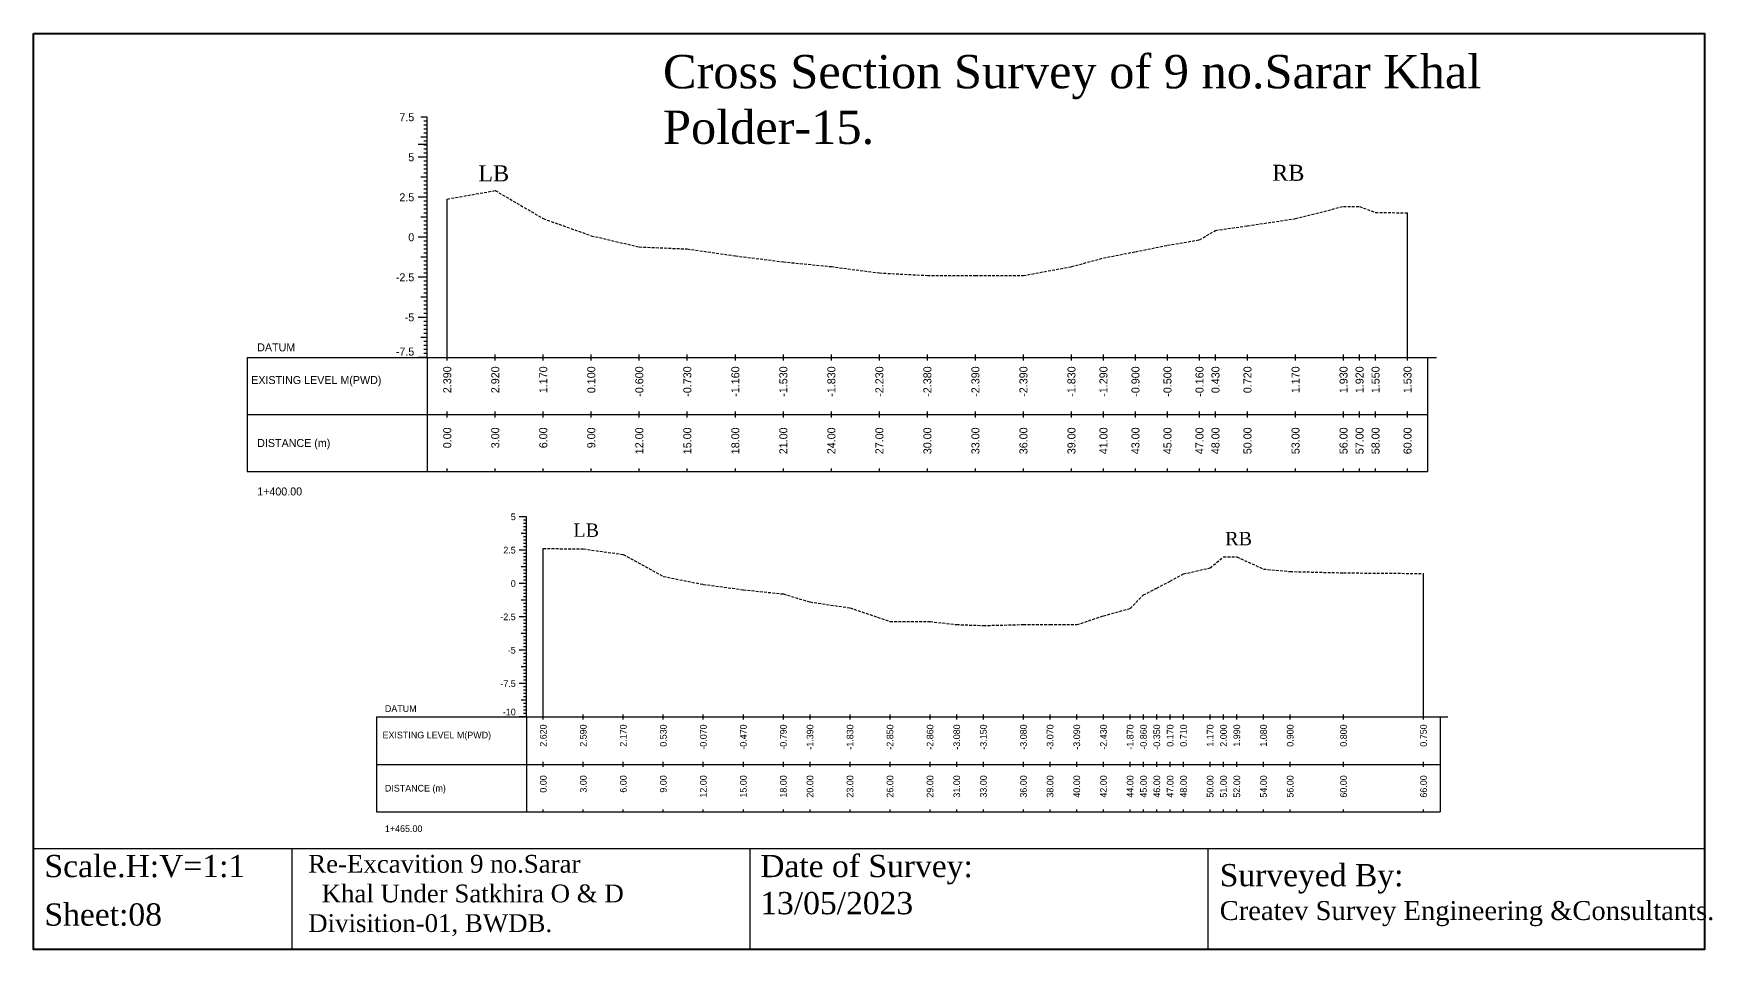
# Model space of a CAD drawing. Header units: inches. Extents: x 2527 to 3799, y -2520 to -1051.
# Drawn here: x 2527.3 to 2678.4, y -1954.6 to -1872.2 of the extents above; entities that cross this region are included whole.
import ezdxf
from ezdxf.enums import TextEntityAlignment as Align

# ---------------------------------------------------------------- set-up
doc = ezdxf.new("R2010")
doc.units = ezdxf.units.IN
doc.header["$MEASUREMENT"] = 0
doc.linetypes.add('HIDDEN', pattern=[0.375, 0.25, -0.125])
doc.layers.add('CS_Drawing', color=7, linetype='Continuous')
doc.layers.add('GL', color=3, linetype='HIDDEN')
doc.styles.add('romans', font='romans.shx')

msp = doc.modelspace()

# ---------------------------------------------------------------- linework, layer by layer
at = {"color": 4, "lineweight": 40}
msp.add_lwpolyline([(2527.34, -1872.25), (2677.68, -1872.25), (2677.68, -1954.62), (2527.34, -1954.62)], close=True, dxfattribs=at)
for points in [[(2677.68, -1872.25), (2677.68, -1954.62)], [(2527.34, -1945.54), (2677.68, -1945.54)], [(2527.34, -1945.54), (2527.34, -1954.62)], [(2550.59, -1945.54), (2550.59, -1954.62)], [(2591.79, -1945.54), (2591.79, -1954.62)], [(2632.99, -1945.54), (2632.99, -1954.62)]]:
    msp.add_lwpolyline(points)
at = {"layer": 'CS_Drawing'}
for p, q in [((2562.76, -1879.77), (2562.19, -1879.77)), ((2562.76, -1880.13), (2562.44, -1880.13)), ((2562.76, -1880.49), (2562.44, -1880.49)), ((2562.76, -1901.37), (2562.76, -1879.77)), ((2562.76, -1881.57), (2562.19, -1881.57)), ((2562.76, -1880.85), (2562.44, -1880.85)), ((2562.76, -1881.21), (2562.44, -1881.21)), ((2562.76, -1881.57), (2562.44, -1881.57)), ((2562.76, -1881.93), (2562.44, -1881.93)), ((2562.76, -1882.23), (2561.95, -1882.23)), ((2562.76, -1883.37), (2561.95, -1883.37)), ((2562.76, -1883.37), (2562.19, -1883.37)), ((2562.76, -1882.29), (2562.44, -1882.29)), ((2562.76, -1882.65), (2562.44, -1882.65)), ((2562.76, -1883.01), (2562.44, -1883.01)), ((2562.76, -1883.37), (2562.44, -1883.37)), ((2562.76, -1883.73), (2562.44, -1883.73)), ((2562.76, -1884.09), (2562.44, -1884.09)), ((2562.76, -1884.45), (2562.44, -1884.45)), ((2562.76, -1884.81), (2562.44, -1884.81)), ((2562.76, -1885.17), (2562.19, -1885.17)), ((2562.76, -1885.17), (2562.44, -1885.17)), ((2562.76, -1885.53), (2562.44, -1885.53)), ((2562.76, -1885.89), (2562.44, -1885.89)), ((2562.76, -1886.25), (2562.44, -1886.25)), ((2562.76, -1886.61), (2562.44, -1886.61)), ((2562.76, -1886.97), (2561.95, -1886.97)), ((2562.76, -1886.97), (2562.19, -1886.97)), ((2562.76, -1886.97), (2562.44, -1886.97)), ((2562.76, -1887.33), (2562.44, -1887.33)), ((2562.76, -1887.69), (2562.44, -1887.69)), ((2562.76, -1888.05), (2562.44, -1888.05)), ((2564.56, -1901.37), (2564.56, -1887.13)), ((2562.76, -1888.77), (2562.19, -1888.77)), ((2562.76, -1888.41), (2562.44, -1888.41)), ((2562.76, -1888.77), (2562.44, -1888.77)), ((2562.76, -1889.13), (2562.44, -1889.13)), ((2562.76, -1889.49), (2562.44, -1889.49)), ((2650.96, -1901.37), (2650.96, -1888.37)), ((2562.76, -1890.57), (2561.95, -1890.57)), ((2562.76, -1890.57), (2562.19, -1890.57)), ((2562.76, -1889.85), (2562.44, -1889.85)), ((2562.76, -1890.21), (2562.44, -1890.21)), ((2562.76, -1890.57), (2562.44, -1890.57)), ((2562.76, -1890.93), (2562.44, -1890.93)), ((2562.76, -1892.37), (2562.19, -1892.37)), ((2562.76, -1891.29), (2562.44, -1891.29)), ((2562.76, -1891.65), (2562.44, -1891.65)), ((2562.76, -1892.01), (2562.44, -1892.01)), ((2562.76, -1892.37), (2562.44, -1892.37)), ((2562.76, -1894.17), (2561.95, -1894.17)), ((2562.76, -1894.17), (2562.19, -1894.17)), ((2562.76, -1892.73), (2562.44, -1892.73)), ((2562.76, -1893.09), (2562.44, -1893.09)), ((2562.76, -1893.45), (2562.44, -1893.45)), ((2562.76, -1893.81), (2562.44, -1893.81)), ((2562.76, -1894.17), (2562.44, -1894.17)), ((2562.76, -1894.53), (2562.44, -1894.53)), ((2562.76, -1894.89), (2562.44, -1894.89)), ((2562.76, -1895.25), (2562.44, -1895.25)), ((2562.76, -1895.61), (2562.44, -1895.61)), ((2562.76, -1895.97), (2562.19, -1895.97)), ((2562.76, -1895.97), (2562.44, -1895.97)), ((2562.76, -1896.33), (2562.44, -1896.33)), ((2562.76, -1896.69), (2562.44, -1896.69)), ((2562.76, -1897.05), (2562.44, -1897.05)), ((2562.76, -1897.77), (2561.95, -1897.77)), ((2562.76, -1897.77), (2562.19, -1897.77)), ((2562.76, -1897.41), (2562.44, -1897.41)), ((2562.76, -1897.77), (2562.44, -1897.77)), ((2562.76, -1898.13), (2562.44, -1898.13)), ((2562.76, -1898.49), (2562.44, -1898.49)), ((2562.76, -1899.57), (2562.19, -1899.57)), ((2562.76, -1898.85), (2562.44, -1898.85)), ((2562.76, -1899.21), (2562.44, -1899.21)), ((2562.76, -1899.57), (2562.44, -1899.57)), ((2562.76, -1899.93), (2562.44, -1899.93)), ((2546.56, -1901.37), (2562.76, -1901.37)), ((2546.56, -1901.37), (2546.56, -1911.63)), ((2562.76, -1901.37), (2561.95, -1901.37)), ((2562.76, -1901.37), (2562.19, -1901.37)), ((2562.76, -1900.29), (2562.44, -1900.29)), ((2562.76, -1900.65), (2562.44, -1900.65)), ((2562.76, -1901.01), (2562.44, -1901.01)), ((2562.76, -1901.37), (2562.44, -1901.37)), ((2562.76, -1901.37), (2652.76, -1901.37)), ((2562.76, -1901.37), (2562.76, -1911.63)), ((2564.56, -1901.64), (2564.56, -1901.1)), ((2568.88, -1901.64), (2568.88, -1901.1)), ((2573.2, -1901.64), (2573.2, -1901.1)), ((2577.52, -1901.64), (2577.52, -1901.1)), ((2581.84, -1901.64), (2581.84, -1901.1)), ((2586.16, -1901.64), (2586.16, -1901.1)), ((2590.48, -1901.64), (2590.48, -1901.1)), ((2594.8, -1901.64), (2594.8, -1901.1)), ((2599.12, -1901.64), (2599.12, -1901.1)), ((2603.44, -1901.64), (2603.44, -1901.1)), ((2607.76, -1901.64), (2607.76, -1901.1)), ((2612.08, -1901.64), (2612.08, -1901.1)), ((2616.4, -1901.64), (2616.4, -1901.1)), ((2620.72, -1901.64), (2620.72, -1901.1)), ((2623.6, -1901.64), (2623.6, -1901.1)), ((2626.48, -1901.64), (2626.48, -1901.1)), ((2629.36, -1901.64), (2629.36, -1901.1)), ((2632.24, -1901.64), (2632.24, -1901.1)), ((2633.68, -1901.64), (2633.68, -1901.1)), ((2636.56, -1901.64), (2636.56, -1901.1)), ((2640.88, -1901.64), (2640.88, -1901.1)), ((2645.2, -1901.64), (2645.2, -1901.1)), ((2646.64, -1901.64), (2646.64, -1901.1)), ((2648.08, -1901.64), (2648.08, -1901.1)), ((2650.96, -1901.64), (2650.96, -1901.1)), ((2652.76, -1901.37), (2653.57, -1901.37)), ((2652.76, -1901.37), (2653.33, -1901.37)), ((2652.76, -1901.37), (2653.08, -1901.37)), ((2652.76, -1901.37), (2652.76, -1911.63)), ((2564.56, -1906.77), (2564.56, -1906.23)), ((2568.88, -1906.77), (2568.88, -1906.23)), ((2573.2, -1906.77), (2573.2, -1906.23)), ((2577.52, -1906.77), (2577.52, -1906.23)), ((2581.84, -1906.77), (2581.84, -1906.23)), ((2586.16, -1906.77), (2586.16, -1906.23)), ((2590.48, -1906.77), (2590.48, -1906.23)), ((2594.8, -1906.77), (2594.8, -1906.23)), ((2599.12, -1906.77), (2599.12, -1906.23)), ((2603.44, -1906.77), (2603.44, -1906.23)), ((2607.76, -1906.77), (2607.76, -1906.23)), ((2612.08, -1906.77), (2612.08, -1906.23)), ((2616.4, -1906.77), (2616.4, -1906.23)), ((2620.72, -1906.77), (2620.72, -1906.23)), ((2623.6, -1906.77), (2623.6, -1906.23)), ((2626.48, -1906.77), (2626.48, -1906.23)), ((2629.36, -1906.77), (2629.36, -1906.23)), ((2632.24, -1906.77), (2632.24, -1906.23)), ((2633.68, -1906.77), (2633.68, -1906.23)), ((2636.56, -1906.77), (2636.56, -1906.23)), ((2640.88, -1906.77), (2640.88, -1906.23)), ((2645.2, -1906.77), (2645.2, -1906.23)), ((2646.64, -1906.77), (2646.64, -1906.23)), ((2648.08, -1906.77), (2648.08, -1906.23)), ((2650.96, -1906.77), (2650.96, -1906.23)), ((2546.56, -1906.5), (2562.76, -1906.5)), ((2562.76, -1906.5), (2652.76, -1906.5)), ((2562.76, -1906.5), (2652.76, -1906.5)), ((2546.56, -1911.63), (2562.76, -1911.63)), ((2562.76, -1911.63), (2652.76, -1911.63)), ((2564.56, -1911.63), (2564.56, -1911.36)), ((2568.88, -1911.63), (2568.88, -1911.36)), ((2573.2, -1911.63), (2573.2, -1911.36)), ((2577.52, -1911.63), (2577.52, -1911.36)), ((2581.84, -1911.63), (2581.84, -1911.36)), ((2586.16, -1911.63), (2586.16, -1911.36)), ((2590.48, -1911.63), (2590.48, -1911.36)), ((2594.8, -1911.63), (2594.8, -1911.36)), ((2599.12, -1911.63), (2599.12, -1911.36)), ((2603.44, -1911.63), (2603.44, -1911.36)), ((2607.76, -1911.63), (2607.76, -1911.36)), ((2612.08, -1911.63), (2612.08, -1911.36)), ((2616.4, -1911.63), (2616.4, -1911.36)), ((2620.72, -1911.63), (2620.72, -1911.36)), ((2623.6, -1911.63), (2623.6, -1911.36)), ((2626.48, -1911.63), (2626.48, -1911.36)), ((2629.36, -1911.63), (2629.36, -1911.36)), ((2632.24, -1911.63), (2632.24, -1911.36)), ((2633.68, -1911.63), (2633.68, -1911.36)), ((2636.56, -1911.63), (2636.56, -1911.36)), ((2640.88, -1911.63), (2640.88, -1911.36)), ((2645.2, -1911.63), (2645.2, -1911.36)), ((2646.64, -1911.63), (2646.64, -1911.36)), ((2648.08, -1911.63), (2648.08, -1911.36)), ((2650.96, -1911.63), (2650.96, -1911.36)), ((2571.7, -1915.71), (2571.02, -1915.71)), ((2571.7, -1915.71), (2571.22, -1915.71)), ((2571.7, -1915.71), (2571.43, -1915.71)), ((2571.7, -1916.01), (2571.43, -1916.01)), ((2571.7, -1916.31), (2571.43, -1916.31)), ((2571.7, -1916.61), (2571.43, -1916.61)), ((2571.7, -1933.71), (2571.7, -1915.71)), ((2571.7, -1917.21), (2571.22, -1917.21)), ((2571.7, -1916.91), (2571.43, -1916.91)), ((2571.7, -1917.21), (2571.43, -1917.21)), ((2571.7, -1917.51), (2571.43, -1917.51)), ((2571.7, -1917.81), (2571.43, -1917.81)), ((2571.7, -1918.11), (2571.43, -1918.11)), ((2571.7, -1918.71), (2571.02, -1918.71)), ((2571.7, -1918.71), (2571.22, -1918.71)), ((2571.7, -1918.41), (2571.43, -1918.41)), ((2571.7, -1918.71), (2571.43, -1918.71)), ((2571.7, -1919.01), (2571.43, -1919.01)), ((2571.7, -1919.31), (2571.43, -1919.31)), ((2571.7, -1919.61), (2571.43, -1919.61)), ((2573.2, -1933.71), (2573.2, -1918.56)), ((2571.7, -1920.21), (2571.22, -1920.21)), ((2571.7, -1919.91), (2571.43, -1919.91)), ((2571.7, -1920.21), (2571.43, -1920.21)), ((2571.7, -1920.51), (2571.43, -1920.51)), ((2571.7, -1920.81), (2571.43, -1920.81)), ((2571.7, -1921.11), (2571.43, -1921.11)), ((2652.4, -1933.71), (2652.4, -1920.81)), ((2571.7, -1921.71), (2571.02, -1921.71)), ((2571.7, -1921.71), (2571.22, -1921.71)), ((2571.7, -1921.41), (2571.43, -1921.41)), ((2571.7, -1921.71), (2571.43, -1921.71)), ((2571.7, -1922.01), (2571.43, -1922.01)), ((2571.7, -1922.31), (2571.43, -1922.31)), ((2571.7, -1922.61), (2571.43, -1922.61)), ((2571.7, -1923.21), (2571.22, -1923.21)), ((2571.7, -1922.91), (2571.43, -1922.91)), ((2571.7, -1923.21), (2571.43, -1923.21)), ((2571.7, -1923.51), (2571.43, -1923.51)), ((2571.7, -1923.81), (2571.43, -1923.81)), ((2571.7, -1924.11), (2571.43, -1924.11)), ((2571.7, -1924.71), (2571.02, -1924.71)), ((2571.7, -1924.71), (2571.22, -1924.71)), ((2571.7, -1924.41), (2571.43, -1924.41)), ((2571.7, -1924.71), (2571.43, -1924.71)), ((2571.7, -1925.01), (2571.43, -1925.01)), ((2571.7, -1925.31), (2571.43, -1925.31)), ((2571.7, -1925.61), (2571.43, -1925.61)), ((2571.7, -1926.21), (2571.22, -1926.21)), ((2571.7, -1925.91), (2571.43, -1925.91)), ((2571.7, -1926.21), (2571.43, -1926.21)), ((2571.7, -1926.51), (2571.43, -1926.51)), ((2571.7, -1926.81), (2571.43, -1926.81)), ((2571.7, -1927.11), (2571.43, -1927.11)), ((2571.7, -1927.41), (2571.43, -1927.41)), ((2571.7, -1927.71), (2571.02, -1927.71)), ((2571.7, -1927.71), (2571.22, -1927.71)), ((2571.7, -1927.71), (2571.43, -1927.71)), ((2571.7, -1928.01), (2571.43, -1928.01)), ((2571.7, -1928.31), (2571.43, -1928.31)), ((2571.7, -1928.61), (2571.43, -1928.61)), ((2571.7, -1928.91), (2571.43, -1928.91)), ((2571.7, -1929.21), (2571.22, -1929.21)), ((2571.7, -1929.21), (2571.43, -1929.21)), ((2571.7, -1929.51), (2571.43, -1929.51)), ((2571.7, -1929.81), (2571.43, -1929.81)), ((2571.7, -1930.11), (2571.43, -1930.11)), ((2571.7, -1930.41), (2571.43, -1930.41)), ((2571.7, -1930.71), (2571.02, -1930.71)), ((2571.7, -1930.71), (2571.22, -1930.71)), ((2571.7, -1930.71), (2571.43, -1930.71)), ((2571.7, -1931.01), (2571.43, -1931.01)), ((2571.7, -1931.31), (2571.43, -1931.31)), ((2571.7, -1931.61), (2571.43, -1931.61)), ((2571.7, -1931.91), (2571.43, -1931.91)), ((2571.7, -1932.21), (2571.22, -1932.21)), ((2571.7, -1932.21), (2571.43, -1932.21)), ((2571.7, -1932.51), (2571.43, -1932.51)), ((2571.7, -1932.81), (2571.43, -1932.81)), ((2571.7, -1933.11), (2571.43, -1933.11)), ((2571.7, -1933.41), (2571.43, -1933.41)), ((2558.2, -1933.71), (2571.7, -1933.71)), ((2558.2, -1933.71), (2558.2, -1942.26)), ((2571.7, -1933.71), (2571.02, -1933.71)), ((2571.7, -1933.71), (2571.22, -1933.71)), ((2571.7, -1933.71), (2571.43, -1933.71)), ((2571.7, -1933.71), (2653.9, -1933.71)), ((2571.7, -1933.71), (2571.7, -1942.26)), ((2573.2, -1933.93), (2573.2, -1933.48)), ((2576.8, -1933.93), (2576.8, -1933.48)), ((2580.4, -1933.93), (2580.4, -1933.48)), ((2584, -1933.93), (2584, -1933.48)), ((2587.6, -1933.93), (2587.6, -1933.48)), ((2591.2, -1933.93), (2591.2, -1933.48)), ((2594.8, -1933.93), (2594.8, -1933.48)), ((2597.2, -1933.93), (2597.2, -1933.48)), ((2600.8, -1933.93), (2600.8, -1933.48)), ((2604.4, -1933.93), (2604.4, -1933.48)), ((2608, -1933.93), (2608, -1933.48)), ((2610.4, -1933.93), (2610.4, -1933.48)), ((2612.8, -1933.93), (2612.8, -1933.48)), ((2616.4, -1933.93), (2616.4, -1933.48)), ((2618.8, -1933.93), (2618.8, -1933.48)), ((2621.2, -1933.93), (2621.2, -1933.48)), ((2623.6, -1933.93), (2623.6, -1933.48)), ((2626, -1933.93), (2626, -1933.48)), ((2627.2, -1933.93), (2627.2, -1933.48)), ((2628.4, -1933.93), (2628.4, -1933.48)), ((2629.6, -1933.93), (2629.6, -1933.48)), ((2630.8, -1933.93), (2630.8, -1933.48)), ((2633.2, -1933.93), (2633.2, -1933.48)), ((2634.4, -1933.93), (2634.4, -1933.48)), ((2635.6, -1933.93), (2635.6, -1933.48)), ((2638, -1933.93), (2638, -1933.48)), ((2640.4, -1933.93), (2640.4, -1933.48)), ((2645.2, -1933.93), (2645.2, -1933.48)), ((2652.4, -1933.93), (2652.4, -1933.48)), ((2653.9, -1933.71), (2654.57, -1933.71)), ((2653.9, -1933.71), (2654.37, -1933.71)), ((2653.9, -1933.71), (2654.17, -1933.71)), ((2653.9, -1933.71), (2653.9, -1942.26)), ((2558.2, -1937.98), (2571.7, -1937.98)), ((2571.7, -1937.98), (2653.9, -1937.98)), ((2571.7, -1937.98), (2653.9, -1937.98)), ((2573.2, -1938.21), (2573.2, -1937.76)), ((2576.8, -1938.21), (2576.8, -1937.76)), ((2580.4, -1938.21), (2580.4, -1937.76)), ((2584, -1938.21), (2584, -1937.76)), ((2587.6, -1938.21), (2587.6, -1937.76)), ((2591.2, -1938.21), (2591.2, -1937.76)), ((2594.8, -1938.21), (2594.8, -1937.76)), ((2597.2, -1938.21), (2597.2, -1937.76)), ((2600.8, -1938.21), (2600.8, -1937.76)), ((2604.4, -1938.21), (2604.4, -1937.76)), ((2608, -1938.21), (2608, -1937.76)), ((2610.4, -1938.21), (2610.4, -1937.76)), ((2612.8, -1938.21), (2612.8, -1937.76)), ((2616.4, -1938.21), (2616.4, -1937.76)), ((2618.8, -1938.21), (2618.8, -1937.76)), ((2621.2, -1938.21), (2621.2, -1937.76)), ((2623.6, -1938.21), (2623.6, -1937.76)), ((2626, -1938.21), (2626, -1937.76)), ((2627.2, -1938.21), (2627.2, -1937.76)), ((2628.4, -1938.21), (2628.4, -1937.76)), ((2629.6, -1938.21), (2629.6, -1937.76)), ((2630.8, -1938.21), (2630.8, -1937.76)), ((2633.2, -1938.21), (2633.2, -1937.76)), ((2634.4, -1938.21), (2634.4, -1937.76)), ((2635.6, -1938.21), (2635.6, -1937.76)), ((2638, -1938.21), (2638, -1937.76)), ((2640.4, -1938.21), (2640.4, -1937.76)), ((2645.2, -1938.21), (2645.2, -1937.76)), ((2652.4, -1938.21), (2652.4, -1937.76)), ((2558.2, -1942.26), (2571.7, -1942.26)), ((2571.7, -1942.26), (2653.9, -1942.26)), ((2573.2, -1942.26), (2573.2, -1942.03)), ((2576.8, -1942.26), (2576.8, -1942.03)), ((2580.4, -1942.26), (2580.4, -1942.03)), ((2584, -1942.26), (2584, -1942.03)), ((2587.6, -1942.26), (2587.6, -1942.03)), ((2591.2, -1942.26), (2591.2, -1942.03)), ((2594.8, -1942.26), (2594.8, -1942.03)), ((2597.2, -1942.26), (2597.2, -1942.03)), ((2600.8, -1942.26), (2600.8, -1942.03)), ((2604.4, -1942.26), (2604.4, -1942.03)), ((2608, -1942.26), (2608, -1942.03)), ((2610.4, -1942.26), (2610.4, -1942.03)), ((2612.8, -1942.26), (2612.8, -1942.03)), ((2616.4, -1942.26), (2616.4, -1942.03)), ((2618.8, -1942.26), (2618.8, -1942.03)), ((2621.2, -1942.26), (2621.2, -1942.03)), ((2623.6, -1942.26), (2623.6, -1942.03)), ((2626, -1942.26), (2626, -1942.03)), ((2627.2, -1942.26), (2627.2, -1942.03)), ((2628.4, -1942.26), (2628.4, -1942.03)), ((2629.6, -1942.26), (2629.6, -1942.03)), ((2630.8, -1942.26), (2630.8, -1942.03)), ((2633.2, -1942.26), (2633.2, -1942.03)), ((2634.4, -1942.26), (2634.4, -1942.03)), ((2635.6, -1942.26), (2635.6, -1942.03)), ((2638, -1942.26), (2638, -1942.03)), ((2640.4, -1942.26), (2640.4, -1942.03)), ((2645.2, -1942.26), (2645.2, -1942.03)), ((2652.4, -1942.26), (2652.4, -1942.03))]:
    msp.add_line(p, q, dxfattribs=at)
at = {"layer": 'GL'}
for points in [[(2564.56, -1887.13), (2568.88, -1886.37), (2573.2, -1888.89), (2577.52, -1890.43), (2581.84, -1891.44), (2586.16, -1891.62), (2590.48, -1892.24), (2594.8, -1892.78), (2599.12, -1893.21), (2603.44, -1893.78), (2607.76, -1894), (2612.08, -1894.01), (2616.4, -1894.01), (2620.72, -1893.21), (2623.6, -1892.43), (2626.48, -1891.87), (2629.36, -1891.29), (2632.24, -1890.8), (2633.68, -1889.95), (2636.56, -1889.54), (2640.88, -1888.89), (2645.2, -1887.79), (2646.64, -1887.81), (2648.08, -1888.34), (2650.96, -1888.37)], [(2573.2, -1918.56), (2576.8, -1918.6), (2580.4, -1919.1), (2584, -1921.07), (2587.6, -1921.79), (2591.2, -1922.27), (2594.8, -1922.65), (2597.2, -1923.37), (2600.8, -1923.9), (2604.4, -1925.13), (2608, -1925.14), (2610.4, -1925.4), (2612.8, -1925.49), (2616.4, -1925.4), (2618.8, -1925.39), (2621.2, -1925.41), (2623.6, -1924.62), (2626, -1923.95), (2627.2, -1922.74), (2628.4, -1922.13), (2629.6, -1921.5), (2630.8, -1920.85), (2633.2, -1920.3), (2634.4, -1919.31), (2635.6, -1919.32), (2638, -1920.41), (2640.4, -1920.63), (2645.2, -1920.75), (2652.4, -1920.81)]]:
    msp.add_lwpolyline(points, dxfattribs=at)

# ---------------------------------------------------------------- texts
at = {"attachment_point": 1, "style": 'romans'}
for s, insert, char_height, width in [('{\\fTimes New Roman|b0|i0|c0|p18;Cross Section Survey of 9 no.Sarar Khal Polder-15.}', (2583.97, -1874.17), 3, 75.7359), ('{\\fTimes New Roman|b0|i0|c0|p18;LB}', (2567.35, -1884.1), 1.44, 126.3919), ('{\\fTimes New Roman|b0|i0|c0|p18;RB}', (2638.78, -1884.05), 1.44, 126.3919), ('{\\fTimes New Roman|b0|i0|c0|p18;LB}', (2575.9, -1916.31), 1.2, 105.3266), ('{\\fTimes New Roman|b0|i0|c0|p18;RB}', (2634.55, -1917.07), 1.2, 105.3266), ('{\\fTimes New Roman|b0|i0|c0|p18;Scale.H:V=1:1}', (2528.32, -1946.12), 2, 22.2708), ('{\\fTimes New Roman|b0|i0|c0|p18;Re-Excavition 9 no.Sarar\\P  Khal Under Satkhira O & D    Divisition-01, BWDB.}', (2552.05, -1946.12), 1.6, 38.8405), ('{\\fTimes New Roman|b0|i0|c0|p18;Date of Survey: 13/05/2023}', (2592.72, -1946.12), 2, 22.2708), ('{\\fTimes New Roman|b0|i0|c0|p18;Surveyed By:                                     \\H0.85x;Createv Survey Engineering &Consultants.}', (2634.06, -1946.94), 2, 45.2193), ('{\\fTimes New Roman|b0|i0|c0|p18;Sheet:08}', (2528.32, -1950.48), 2, 38.8405)]:
    msp.add_mtext(s, dxfattribs=dict(at, insert=insert, char_height=char_height, width=width))
at = {"layer": 'CS_Drawing'}
for s, height, p in [('7.5', 0.72, (2561.59, -1879.77)), ('5', 0.72, (2561.59, -1883.37)), ('2.5', 0.72, (2561.59, -1886.97)), ('0', 0.72, (2561.59, -1890.57)), ('-2.5', 0.72, (2561.59, -1894.17)), ('-5', 0.72, (2561.59, -1897.77)), ('5', 0.6, (2570.72, -1915.71)), ('2.5', 0.6, (2570.72, -1918.71)), ('0', 0.6, (2570.72, -1921.71)), ('-2.5', 0.6, (2570.72, -1924.71)), ('-5', 0.6, (2570.72, -1927.71)), ('-7.5', 0.6, (2570.72, -1930.71))]:
    msp.add_text(s, height=height, dxfattribs=at).set_placement(p, align=Align.MIDDLE_RIGHT)
for s, height, p in [('DATUM', 0.72, (2547.46, -1900.47)), ('EXISTING LEVEL M(PWD)', 0.72, (2546.92, -1903.41)), ('DISTANCE (m)', 0.72, (2547.46, -1909.07)), ('1+400.00', 0.72, (2547.46, -1913.43)), ('DATUM', 0.6, (2558.95, -1932.96)), ('EXISTING LEVEL M(PWD)', 0.6, (2558.74, -1935.34)), ('DISTANCE (m)', 0.6, (2558.95, -1940.12)), ('1+465.00', 0.6, (2558.95, -1943.76))]:
    msp.add_text(s, height=height, dxfattribs=at).set_placement(p, align=Align.MIDDLE_LEFT)
for s, height, p in [('-7.5', 0.72, (2561.59, -1901.21)), ('-10', 0.6, (2570.72, -1933.57))]:
    msp.add_text(s, height=height, dxfattribs=at).set_placement(p, align=Align.RIGHT)
for s, height, p in [('2.390', 0.72, (2564.56, -1902.18)), ('2.920', 0.72, (2568.88, -1902.18)), ('1.170', 0.72, (2573.2, -1902.18)), ('0.100', 0.72, (2577.52, -1902.18)), ('-0.600', 0.72, (2581.84, -1902.18)), ('-0.730', 0.72, (2586.16, -1902.18)), ('-1.160', 0.72, (2590.48, -1902.18)), ('-1.530', 0.72, (2594.8, -1902.18)), ('-1.830', 0.72, (2599.12, -1902.18)), ('-2.230', 0.72, (2603.44, -1902.18)), ('-2.380', 0.72, (2607.76, -1902.18)), ('-2.390', 0.72, (2612.08, -1902.18)), ('-2.390', 0.72, (2616.4, -1902.18)), ('-1.830', 0.72, (2620.72, -1902.18)), ('-1.290', 0.72, (2623.6, -1902.18)), ('-0.900', 0.72, (2626.48, -1902.18)), ('-0.500', 0.72, (2629.36, -1902.18)), ('-0.160', 0.72, (2632.24, -1902.18)), ('0.430', 0.72, (2633.68, -1902.18)), ('0.720', 0.72, (2636.56, -1902.18)), ('1.170', 0.72, (2640.88, -1902.18)), ('1.930', 0.72, (2645.2, -1902.18)), ('1.920', 0.72, (2646.64, -1902.18)), ('1.550', 0.72, (2648.08, -1902.18)), ('1.530', 0.72, (2650.96, -1902.18)), ('0.00', 0.72, (2564.56, -1907.67)), ('3.00', 0.72, (2568.88, -1907.67)), ('6.00', 0.72, (2573.2, -1907.67)), ('9.00', 0.72, (2577.52, -1907.67)), ('12.00', 0.72, (2581.84, -1907.67)), ('15.00', 0.72, (2586.16, -1907.67)), ('18.00', 0.72, (2590.48, -1907.67)), ('21.00', 0.72, (2594.8, -1907.67)), ('24.00', 0.72, (2599.12, -1907.67)), ('27.00', 0.72, (2603.44, -1907.67)), ('30.00', 0.72, (2607.76, -1907.67)), ('33.00', 0.72, (2612.08, -1907.67)), ('36.00', 0.72, (2616.4, -1907.67)), ('39.00', 0.72, (2620.72, -1907.67)), ('41.00', 0.72, (2623.6, -1907.67)), ('43.00', 0.72, (2626.48, -1907.67)), ('45.00', 0.72, (2629.36, -1907.67)), ('47.00', 0.72, (2632.24, -1907.67)), ('48.00', 0.72, (2633.68, -1907.67)), ('50.00', 0.72, (2636.56, -1907.67)), ('53.00', 0.72, (2640.88, -1907.67)), ('56.00', 0.72, (2645.2, -1907.67)), ('57.00', 0.72, (2646.64, -1907.67)), ('58.00', 0.72, (2648.08, -1907.67)), ('60.00', 0.72, (2650.96, -1907.67)), ('2.620', 0.6, (2573.2, -1934.38)), ('2.590', 0.6, (2576.8, -1934.38)), ('2.170', 0.6, (2580.4, -1934.38)), ('0.530', 0.6, (2584, -1934.38)), ('-0.070', 0.6, (2587.6, -1934.38)), ('-0.470', 0.6, (2591.2, -1934.38)), ('-0.790', 0.6, (2594.8, -1934.38)), ('-1.390', 0.6, (2597.2, -1934.38)), ('-1.830', 0.6, (2600.8, -1934.38)), ('-2.850', 0.6, (2604.4, -1934.38)), ('-2.860', 0.6, (2608, -1934.38)), ('-3.080', 0.6, (2610.4, -1934.38)), ('-3.150', 0.6, (2612.8, -1934.38)), ('-3.080', 0.6, (2616.4, -1934.38)), ('-3.070', 0.6, (2618.8, -1934.38)), ('-3.090', 0.6, (2621.2, -1934.38)), ('-2.430', 0.6, (2623.6, -1934.38)), ('-1.870', 0.6, (2626, -1934.38)), ('-0.860', 0.6, (2627.2, -1934.38)), ('-0.350', 0.6, (2628.4, -1934.38)), ('0.170', 0.6, (2629.6, -1934.38)), ('0.710', 0.6, (2630.8, -1934.38)), ('1.170', 0.6, (2633.2, -1934.38)), ('2.000', 0.6, (2634.4, -1934.38)), ('1.990', 0.6, (2635.6, -1934.38)), ('1.080', 0.6, (2638, -1934.38)), ('0.900', 0.6, (2640.4, -1934.38)), ('0.800', 0.6, (2645.2, -1934.38)), ('0.750', 0.6, (2652.4, -1934.38)), ('0.00', 0.6, (2573.2, -1938.96)), ('3.00', 0.6, (2576.8, -1938.96)), ('6.00', 0.6, (2580.4, -1938.96)), ('9.00', 0.6, (2584, -1938.96)), ('12.00', 0.6, (2587.6, -1938.96)), ('15.00', 0.6, (2591.2, -1938.96)), ('18.00', 0.6, (2594.8, -1938.96)), ('20.00', 0.6, (2597.2, -1938.96)), ('23.00', 0.6, (2600.8, -1938.96)), ('26.00', 0.6, (2604.4, -1938.96)), ('29.00', 0.6, (2608, -1938.96)), ('31.00', 0.6, (2610.4, -1938.96)), ('33.00', 0.6, (2612.8, -1938.96)), ('36.00', 0.6, (2616.4, -1938.96)), ('38.00', 0.6, (2618.8, -1938.96)), ('40.00', 0.6, (2621.2, -1938.96)), ('42.00', 0.6, (2623.6, -1938.96)), ('44.00', 0.6, (2626, -1938.96)), ('45.00', 0.6, (2627.2, -1938.96)), ('46.00', 0.6, (2628.4, -1938.96)), ('47.00', 0.6, (2629.6, -1938.96)), ('48.00', 0.6, (2630.8, -1938.96)), ('50.00', 0.6, (2633.2, -1938.96)), ('51.00', 0.6, (2634.4, -1938.96)), ('52.00', 0.6, (2635.6, -1938.96)), ('54.00', 0.6, (2638, -1938.96)), ('56.00', 0.6, (2640.4, -1938.96)), ('60.00', 0.6, (2645.2, -1938.96)), ('66.00', 0.6, (2652.4, -1938.96))]:
    msp.add_text(s, height=height, rotation=90, dxfattribs=at).set_placement(p, align=Align.MIDDLE_RIGHT)

doc.saveas('drawing.dxf')
